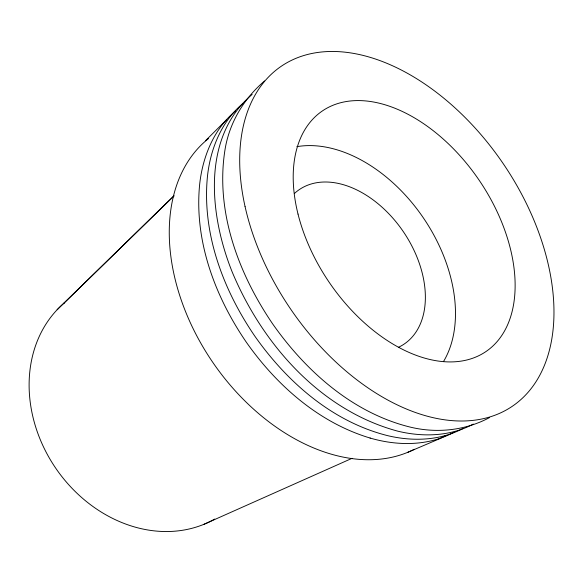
<?xml version="1.0" encoding="UTF-8"?>
<svg xmlns="http://www.w3.org/2000/svg" width="583" height="583" viewBox="0 0 583 583"><rect width="100%" height="100%" fill="white"/><g stroke="black" fill="none" stroke-linecap="round" stroke-linejoin="round"><path stroke-width="0.87" d="M252.14 94.431C200.873 137.712 209.763 216.366 232.304 272.254C262.394 344.203 320.475 410.374 397.825 431.18L398.094 431.245C422.959 437.206 450.462 436.463 473.316 424.067M205.471 140.743L226.816 119.5M264.595 80.957C243.424 98.906 228.638 123.968 224.725 151.565L224.681 151.857C215.652 212.861 238.862 274.316 272.837 324.155C305.718 370.883 351.658 411.926 408.027 426.552L408.304 426.618C435.37 433.679 464.768 430.873 489.531 417.581M63.736 303.393L173.756 195.939M57.119 309.755L174.157 195.808M235.517 110.974C214.296 128.61 203.095 155.676 199.86 182.581L199.823 182.843C193.643 239.424 214.617 295.902 246.23 342.075C276.561 385.29 318.748 422.624 370.052 438.03L370.3 438.095M243.118 103.293C221.81 120.965 210.711 148.199 207.584 175.184L207.548 175.454C201.572 232.646 222.968 289.591 254.888 336.245C287.091 382.047 332.499 421.917 387.855 435.698L388.125 435.763C412.953 441.601 440.354 440.719 463.157 428.381M445.631 435.618L439.881 438.613L407.779 452.313M453.931 432.236C428.439 446.257 397.409 446.039 370.052 438.03M204.094 524.248L352.074 458.311M214.712 519.067A132.093 110.209 55.8 0 1 56.398 469.169A132.093 110.209 55.8 0 1 64.604 302.65M294.408 193.498A93.353 62.374 55.8 0 1 403.385 231.743A93.353 62.374 55.8 0 1 398.714 347.176M296.871 146.661A136.087 91.13 55.8 0 1 423.171 217.59A136.087 91.13 55.8 0 1 443.568 361.445M414.367 449.267A186.83 129.069 55.8 0 1 210.507 358.982A186.83 129.069 55.8 0 1 208.568 138.506M298.022 214.092A145.466 90.7 55.8 0 0 485.173 352.074A145.466 90.7 55.8 0 0 429.212 127.648A145.466 90.7 55.8 0 0 298.022 214.092M245.049 206.491A205.544 128.777 55.8 0 0 507.822 409.113A205.544 128.777 55.8 0 0 437.49 93.171A205.544 128.777 55.8 0 0 245.049 206.491"/></g></svg>
